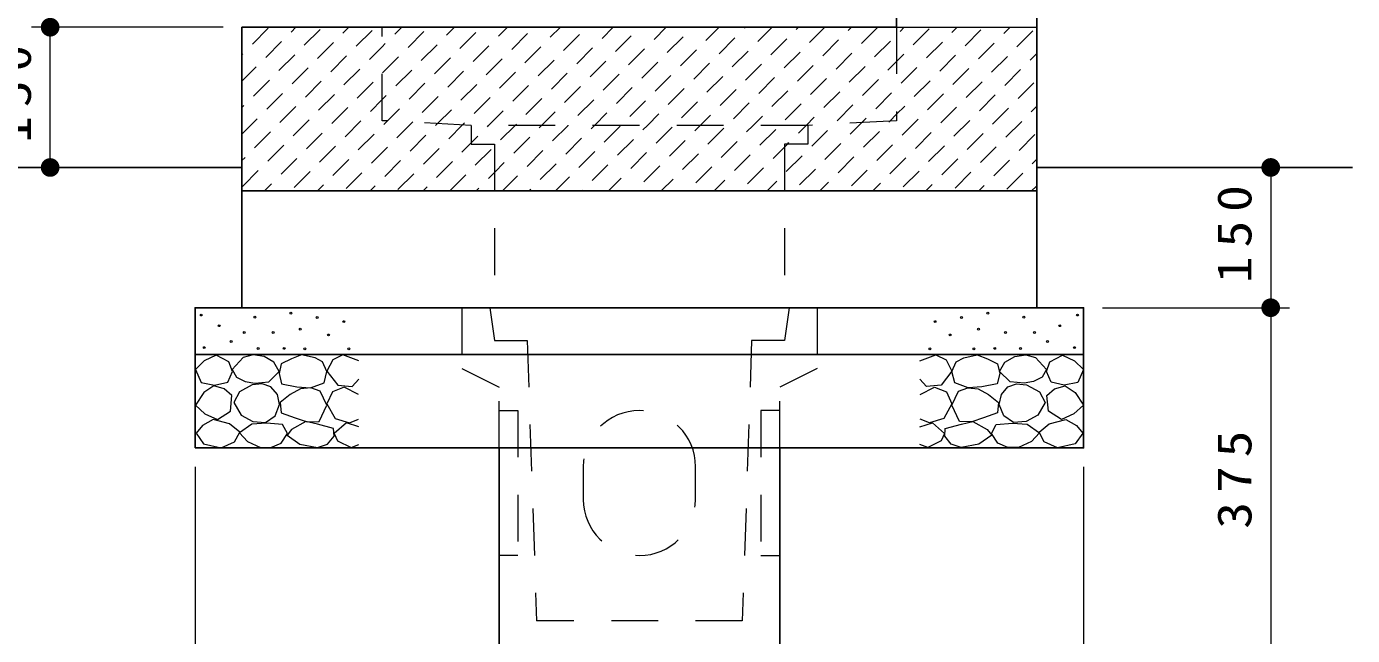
# Model space of a CAD drawing. Units: millimetres on the paper, scale 1:20. Extents: x -385 to 0, y -12 to 267.
# Drawn here: x -193 to -122.2, y 78.7 to 111.3 of the extents above; entities that cross this region are included whole.
import ezdxf

# ---------------------------------------------------------------- set-up
doc = ezdxf.new("R2010")
doc.units = ezdxf.units.MM
doc.linetypes.add('USER1', pattern=[4.5, 2.5, -2])
doc.layers.add('1_20', color=7, linetype='Continuous', lineweight=13)
doc.styles.add('ＭＳ ゴシック', font='')
doc.styles.get('ＭＳ ゴシック').set_extended_font_data('MS Gothic')

# ---------------------------------------------------------------- blocks, each defined once
blk = doc.blocks.new('filled_dot')
at = {"color": 0, "linetype": 'Continuous', "lineweight": -2, "const_width": 1.25}
blk.add_lwpolyline([(-0.625, 0, 1), (0.625, 0, 1)], format="xyb", close=True, dxfattribs=at)

msp = doc.modelspace()

# ---------------------------------------------------------------- linework, layer by layer
at = {"layer": '1_20', "lineweight": 25}
for p, q in [((-146.526, 111.272), (-146.526, 166.272)), ((-139.026, 166.272), (-139.026, 103.772)), ((-181.526, 103.772), (-181.526, 111.272)), ((-181.526, 111.272), (-146.526, 111.272)), ((-181.526, 103.772), (-200.251, 103.772)), ((-122.155, 103.772), (-139.026, 103.772)), ((-139.026, 102.522), (-181.526, 102.522))]:
    msp.add_line(p, q, dxfattribs=at)
at = {"layer": '1_20'}
for p, q in [((-182.526, 111.272), (-192.776, 111.272)), ((-191.776, 103.772), (-191.776, 111.272)), ((-181.526, 111.216), (-181.471, 111.272)), ((-180.963, 110.365), (-180.114, 111.214)), ((-178.898, 111.016), (-178.642, 111.272)), ((-178.191, 110.309), (-177.342, 111.157)), ((-176.126, 110.959), (-175.814, 111.272)), ((-175.419, 110.252), (-174.571, 111.101)), ((-173.354, 110.903), (-172.985, 111.272)), ((-172.647, 110.196), (-171.799, 111.044)), ((-170.582, 110.846), (-170.157, 111.272)), ((-169.875, 110.139), (-169.027, 110.987)), ((-167.811, 110.789), (-167.329, 111.272)), ((-167.103, 110.082), (-166.255, 110.931)), ((-165.039, 110.733), (-164.5, 111.272)), ((-164.332, 110.026), (-163.483, 110.874)), ((-162.267, 110.676), (-161.672, 111.272)), ((-161.56, 109.969), (-160.711, 110.818)), ((-159.495, 110.62), (-158.843, 111.272)), ((-158.788, 109.913), (-157.939, 110.761)), ((-157.43, 111.27), (-157.429, 111.272)), ((-156.723, 110.563), (-156.015, 111.272)), ((-156.016, 109.856), (-155.168, 110.705)), ((-154.658, 111.214), (-154.601, 111.272)), ((-153.951, 110.507), (-153.186, 111.272)), ((-153.244, 109.8), (-152.396, 110.648)), ((-151.887, 111.157), (-151.772, 111.272)), ((-151.179, 110.45), (-150.358, 111.272)), ((-150.472, 109.743), (-149.624, 110.591)), ((-149.115, 111.101), (-148.944, 111.272)), ((-148.408, 110.394), (-147.559, 111.242)), ((-146.343, 111.044), (-146.115, 111.272)), ((-145.636, 110.337), (-144.787, 111.185)), ((-143.571, 110.987), (-143.287, 111.272)), ((-142.864, 110.28), (-142.015, 111.129)), ((-140.799, 110.931), (-140.458, 111.272)), ((-140.092, 110.224), (-139.243, 111.072)), ((-180.256, 109.658), (-179.407, 110.507)), ((-177.484, 109.602), (-176.635, 110.45)), ((-174.712, 109.545), (-174.026, 110.231)), ((-174.026, 110.231), (-173.863, 110.394)), ((-171.94, 109.488), (-171.092, 110.337)), ((-169.168, 109.432), (-168.32, 110.28)), ((-166.396, 109.375), (-165.548, 110.224)), ((-163.625, 109.319), (-162.776, 110.167)), ((-160.853, 109.262), (-160.004, 110.111)), ((-158.081, 109.206), (-157.232, 110.054)), ((-155.309, 109.149), (-154.46, 109.998)), ((-152.537, 109.092), (-151.689, 109.941)), ((-149.765, 109.036), (-148.917, 109.884)), ((-147.7, 109.686), (-146.852, 110.535)), ((-144.929, 109.63), (-144.08, 110.478)), ((-142.157, 109.573), (-141.308, 110.422)), ((-139.385, 109.517), (-139.026, 109.875)), ((-181.526, 109.802), (-181.472, 109.856)), ((-179.549, 108.951), (-178.7, 109.8)), ((-176.777, 108.894), (-175.928, 109.743)), ((-174.005, 108.838), (-173.156, 109.686)), ((-171.233, 108.781), (-170.384, 109.63)), ((-168.461, 108.725), (-167.613, 109.573)), ((-165.689, 108.668), (-164.841, 109.517)), ((-162.917, 108.612), (-162.069, 109.46)), ((-160.146, 108.555), (-159.297, 109.404)), ((-157.374, 108.498), (-156.525, 109.347)), ((-154.602, 108.442), (-153.753, 109.29)), ((-151.83, 108.385), (-150.981, 109.234)), ((-149.058, 108.329), (-148.21, 109.177)), ((-146.993, 108.979), (-146.526, 109.446)), ((-146.526, 109.446), (-146.145, 109.828)), ((-144.221, 108.923), (-143.373, 109.771)), ((-141.45, 108.866), (-140.601, 109.715)), ((-181.526, 108.388), (-180.765, 109.149)), ((-178.841, 108.244), (-177.993, 109.092)), ((-176.07, 108.187), (-175.221, 109.036)), ((-173.298, 108.131), (-172.449, 108.979)), ((-170.526, 108.074), (-169.677, 108.923)), ((-167.754, 108.018), (-166.905, 108.866)), ((-164.982, 107.961), (-164.134, 108.81)), ((-162.21, 107.904), (-161.362, 108.753)), ((-159.438, 107.848), (-158.59, 108.696)), ((-156.667, 107.791), (-155.818, 108.64)), ((-153.895, 107.735), (-153.046, 108.583)), ((-151.123, 107.678), (-150.274, 108.527)), ((-148.351, 107.622), (-147.502, 108.47)), ((-146.286, 108.272), (-145.438, 109.121)), ((-143.514, 108.216), (-142.666, 109.064)), ((-140.743, 108.159), (-139.894, 109.008)), ((-180.906, 107.593), (-180.058, 108.442)), ((-178.134, 107.537), (-177.286, 108.385)), ((-175.362, 107.48), (-174.514, 108.329)), ((-172.591, 107.424), (-171.742, 108.272)), ((-169.819, 107.367), (-168.97, 108.216)), ((-167.047, 107.311), (-166.198, 108.159)), ((-164.275, 107.254), (-163.427, 108.102)), ((-161.503, 107.197), (-160.655, 108.046)), ((-158.731, 107.141), (-157.883, 107.989)), ((-155.959, 107.084), (-155.111, 107.933)), ((-153.188, 107.028), (-152.339, 107.876)), ((-150.416, 106.971), (-149.567, 107.82)), ((-147.644, 106.915), (-146.795, 107.763)), ((-145.579, 107.565), (-144.731, 108.414)), ((-142.807, 107.509), (-141.959, 108.357)), ((-140.035, 107.452), (-139.187, 108.3)), ((-181.526, 106.973), (-181.415, 107.084)), ((-180.199, 106.886), (-179.351, 107.735)), ((-177.427, 106.83), (-176.579, 107.678)), ((-174.655, 106.773), (-174.026, 107.402)), ((-174.026, 107.402), (-173.807, 107.622)), ((-171.884, 106.717), (-171.035, 107.565)), ((-169.112, 106.66), (-168.263, 107.509)), ((-166.34, 106.603), (-165.491, 107.452)), ((-163.568, 106.547), (-162.719, 107.395)), ((-160.796, 106.49), (-159.948, 107.339)), ((-158.024, 106.434), (-157.176, 107.282)), ((-155.252, 106.377), (-154.404, 107.226)), ((-152.481, 106.321), (-151.632, 107.169)), ((-149.709, 106.264), (-148.86, 107.113)), ((-146.526, 106.618), (-146.088, 107.056)), ((-144.872, 106.858), (-144.024, 107.707)), ((-142.1, 106.801), (-141.252, 107.65)), ((-139.328, 106.745), (-139.026, 107.047)), ((-181.526, 105.559), (-180.708, 106.377)), ((-179.492, 106.179), (-178.643, 107.028)), ((-176.72, 106.123), (-175.872, 106.971)), ((-173.757, 106.257), (-173.1, 106.915)), ((-171.07, 106.116), (-170.328, 106.858)), ((-168.336, 106.022), (-167.556, 106.801)), ((-165.507, 106.022), (-164.784, 106.745)), ((-162.679, 106.022), (-162.012, 106.688)), ((-159.851, 106.022), (-159.24, 106.632)), ((-157.022, 106.022), (-156.469, 106.575)), ((-154.194, 106.022), (-153.697, 106.519)), ((-151.365, 106.022), (-150.925, 106.462)), ((-148.385, 106.174), (-148.153, 106.405)), ((-146.892, 106.252), (-146.526, 106.618)), ((-146.23, 105.5), (-145.381, 106.349)), ((-144.165, 106.151), (-143.316, 106.999)), ((-141.393, 106.094), (-140.545, 106.943)), ((-180.85, 104.822), (-180.001, 105.67)), ((-178.785, 105.472), (-177.936, 106.321)), ((-176.013, 105.415), (-175.164, 106.264)), ((-173.948, 106.066), (-173.757, 106.257)), ((-173.241, 105.359), (-172.413, 106.187)), ((-172.413, 106.187), (-172.393, 106.207)), ((-171.176, 106.009), (-171.07, 106.116)), ((-170.469, 105.302), (-169.726, 106.045)), ((-169.726, 106.045), (-169.621, 106.151)), ((-168.405, 105.953), (-168.336, 106.022)), ((-167.697, 105.246), (-166.922, 106.022)), ((-166.922, 106.022), (-166.849, 106.094)), ((-165.633, 105.896), (-165.507, 106.022)), ((-164.926, 105.189), (-164.093, 106.022)), ((-164.093, 106.022), (-164.077, 106.038)), ((-162.861, 105.84), (-162.679, 106.022)), ((-162.154, 105.133), (-161.305, 105.981)), ((-160.089, 105.783), (-159.851, 106.022)), ((-159.382, 105.076), (-158.533, 105.925)), ((-157.317, 105.727), (-157.022, 106.022)), ((-156.61, 105.019), (-155.761, 105.868)), ((-154.545, 105.67), (-154.194, 106.022)), ((-153.838, 104.963), (-152.99, 105.811)), ((-151.773, 105.613), (-151.365, 106.022)), ((-151.066, 104.906), (-150.218, 105.755)), ((-149.002, 105.557), (-148.385, 106.174)), ((-148.294, 104.85), (-147.446, 105.698)), ((-146.937, 106.207), (-146.892, 106.252)), ((-145.523, 104.793), (-144.674, 105.642)), ((-143.458, 105.444), (-142.609, 106.292)), ((-140.686, 105.387), (-139.837, 106.236)), ((-180.143, 104.114), (-179.294, 104.963)), ((-178.078, 104.765), (-177.229, 105.613)), ((-175.306, 104.708), (-174.457, 105.557)), ((-172.534, 104.652), (-171.686, 105.5)), ((-169.762, 104.595), (-169.276, 105.081)), ((-169.276, 105.081), (-168.914, 105.444)), ((-166.99, 104.539), (-166.142, 105.387)), ((-164.218, 104.482), (-163.37, 105.331)), ((-161.447, 104.426), (-160.598, 105.274)), ((-158.675, 104.369), (-157.826, 105.217)), ((-155.903, 104.312), (-155.054, 105.161)), ((-152.526, 104.861), (-152.365, 105.022)), ((-152.365, 105.022), (-152.283, 105.104)), ((-150.359, 104.199), (-149.511, 105.048)), ((-147.587, 104.143), (-146.739, 104.991)), ((-144.815, 104.086), (-143.967, 104.935)), ((-142.751, 104.737), (-141.902, 105.585)), ((-139.979, 104.68), (-139.13, 105.529)), ((-181.526, 104.145), (-181.359, 104.312)), ((-179.435, 103.407), (-178.587, 104.256)), ((-177.371, 104.058), (-176.522, 104.906)), ((-174.599, 104.001), (-173.75, 104.85)), ((-171.827, 103.945), (-170.978, 104.793)), ((-169.055, 103.888), (-168.207, 104.737)), ((-166.283, 103.832), (-165.435, 104.68)), ((-163.511, 103.775), (-162.663, 104.624)), ((-160.74, 103.718), (-159.891, 104.567)), ((-157.968, 103.662), (-157.119, 104.51)), ((-155.196, 103.605), (-154.347, 104.454)), ((-153.131, 104.256), (-152.526, 104.861)), ((-152.424, 103.549), (-151.575, 104.397)), ((-149.652, 103.492), (-148.804, 104.341)), ((-146.88, 103.436), (-146.032, 104.284)), ((-144.108, 103.379), (-143.26, 104.228)), ((-142.044, 104.03), (-141.195, 104.878)), ((-139.272, 103.973), (-139.026, 104.219)), ((-189.724, 103.772), (-192.776, 103.772)), ((-181.5, 102.757), (-180.652, 103.605)), ((-178.728, 102.7), (-177.88, 103.549)), ((-176.664, 103.351), (-175.815, 104.199)), ((-173.892, 103.294), (-173.043, 104.143)), ((-171.12, 103.238), (-170.271, 104.086)), ((-168.348, 103.181), (-168.026, 103.503)), ((-168.026, 103.503), (-167.499, 104.03)), ((-165.576, 103.124), (-164.728, 103.973)), ((-162.804, 103.068), (-161.956, 103.916)), ((-160.032, 103.011), (-159.184, 103.86)), ((-157.261, 102.955), (-156.412, 103.803)), ((-154.489, 102.898), (-153.64, 103.747)), ((-151.717, 102.842), (-150.868, 103.69)), ((-148.945, 102.785), (-148.096, 103.634)), ((-146.173, 102.728), (-145.325, 103.577)), ((-143.401, 102.672), (-142.553, 103.52)), ((-141.337, 103.322), (-140.488, 104.171)), ((-126.526, 103.772), (-126.526, 96.272)), ((-180.321, 102.522), (-179.945, 102.898)), ((-177.493, 102.522), (-177.173, 102.842)), ((-175.956, 102.644), (-175.108, 103.492)), ((-173.185, 102.587), (-172.336, 103.436)), ((-170.413, 102.53), (-169.564, 103.379)), ((-167.593, 102.522), (-166.792, 103.322)), ((-164.765, 102.522), (-164.02, 103.266)), ((-161.936, 102.522), (-161.249, 103.209)), ((-159.108, 102.522), (-158.477, 103.153)), ((-156.28, 102.522), (-155.705, 103.096)), ((-153.451, 102.522), (-152.933, 103.04)), ((-150.623, 102.522), (-150.161, 102.983)), ((-147.794, 102.522), (-147.389, 102.926)), ((-144.966, 102.522), (-144.617, 102.87)), ((-142.137, 102.522), (-141.846, 102.813)), ((-140.629, 102.615), (-139.781, 103.464)), ((-174.664, 102.522), (-174.401, 102.785)), ((-171.836, 102.522), (-171.629, 102.728)), ((-169.007, 102.522), (-168.857, 102.672)), ((-166.179, 102.522), (-166.085, 102.615)), ((-163.351, 102.522), (-163.313, 102.559)), ((-139.309, 102.522), (-139.074, 102.757)), ((-184.026, 96.272), (-184.026, 88.772)), ((-136.526, 96.272), (-136.526, 88.772)), ((-135.526, 96.272), (-125.526, 96.272)), ((-135.526, 96.272), (-125.526, 96.272)), ((-126.526, 96.272), (-126.526, 77.522)), ((-184.026, 87.772), (-184.026, 39.022)), ((-136.526, 87.772), (-136.526, 39.022))]:
    msp.add_line(p, q, dxfattribs=at)
at = {"layer": '1_20', "color": 253, "linetype": 'USER1'}
for p, q in [((-174.026, 106.272), (-174.026, 111.272)), ((-146.526, 111.272), (-146.526, 106.272)), ((-169.276, 106.022), (-174.026, 106.272)), ((-169.276, 106.022), (-169.276, 105.022)), ((-151.276, 106.022), (-169.276, 106.022)), ((-146.526, 106.272), (-151.276, 106.022)), ((-151.276, 106.022), (-151.276, 105.022)), ((-169.276, 105.022), (-168.026, 105.022)), ((-168.026, 105.022), (-168.026, 103.772)), ((-151.276, 105.022), (-152.526, 105.022)), ((-152.526, 105.022), (-152.526, 103.772)), ((-168.026, 96.272), (-170.151, 96.272)), ((-150.401, 96.272), (-152.526, 96.272))]:
    msp.add_line(p, q, dxfattribs=at)
at = {"layer": '1_20', "color": 253}
msp.add_line((-146.526, 111.272), (-139.026, 111.272), dxfattribs=at)
at = {"layer": '1_20', "color": 253, "lineweight": 25}
for p, q in [((-181.526, 103.772), (-181.526, 96.272)), ((-139.026, 103.772), (-139.026, 96.272)), ((-136.526, 93.772), (-184.026, 93.772))]:
    msp.add_line(p, q, dxfattribs=at)
at = {"layer": '1_20', "color": 1, "linetype": 'USER1'}
for p, q in [((-169.776, 96.272), (-169.776, 93.022)), ((-169.776, 96.272), (-150.776, 96.272)), ((-168.276, 96.272), (-168.026, 94.522)), ((-152.276, 96.272), (-152.526, 94.522)), ((-150.776, 96.272), (-150.776, 93.022)), ((-168.026, 94.522), (-166.276, 94.522)), ((-166.276, 94.522), (-165.776, 79.522)), ((-154.276, 94.522), (-154.776, 79.522)), ((-152.526, 94.522), (-154.276, 94.522)), ((-169.776, 93.022), (-167.776, 92.022)), ((-150.776, 93.022), (-152.776, 92.022)), ((-167.776, 88.772), (-167.776, 92.022)), ((-152.776, 88.772), (-152.776, 92.022)), ((-167.776, 90.772), (-166.776, 90.772)), ((-166.776, 90.772), (-166.776, 83.022)), ((-152.776, 90.772), (-153.776, 90.772)), ((-153.776, 90.772), (-153.776, 83.022)), ((-163.276, 87.772), (-163.276, 86.022)), ((-157.276, 86.022), (-157.276, 87.772)), ((-166.776, 83.022), (-167.776, 83.022)), ((-153.776, 83.022), (-152.776, 83.022)), ((-154.776, 79.522), (-165.776, 79.522))]:
    msp.add_line(p, q, dxfattribs=at)
at = {"layer": '1_20', "color": 20, "lineweight": 25}
for p, q in [((-167.776, 77.522), (-167.776, 88.772)), ((-152.776, 77.522), (-152.776, 88.772))]:
    msp.add_line(p, q, dxfattribs=at)
at = {"layer": '1_20', "color": 253, "linetype": 'USER1'}
for points in [[(-169.276, 106.022), (-169.276, 105.022), (-168.026, 105.022), (-168.026, 96.272)], [(-151.276, 106.022), (-151.276, 105.022), (-152.526, 105.022), (-152.526, 96.272)]]:
    msp.add_lwpolyline(points, dxfattribs=at)
at = {"layer": '1_20', "color": 253, "lineweight": 25}
msp.add_lwpolyline([(-184.026, 88.772), (-136.526, 88.772), (-136.526, 96.272), (-184.026, 96.272)], close=True, dxfattribs=at)
at = {"layer": '1_20'}
for points in [[(-182.904, 93.742), (-183.537, 93.441), (-184.013, 92.965), (-183.712, 92.268), (-182.983, 92.126), (-182.286, 92.284), (-182.032, 92.87), (-182.223, 93.377)], [(-180.933, 93.746), (-181.46, 93.611), (-182.041, 92.976), (-181.811, 92.557), (-181.354, 92.32), (-180.838, 92.246), (-180.095, 92.314), (-179.527, 92.854), (-179.811, 93.354), (-180.344, 93.665)], [(-178.342, 93.757), (-178.879, 93.533), (-179.425, 93.264), (-179.541, 92.763), (-179.407, 92.199), (-178.583, 92.038), (-177.858, 91.993), (-177.133, 92.253), (-176.981, 92.862), (-177.214, 93.372), (-177.617, 93.595)], [(-142.211, 93.757), (-141.674, 93.533), (-141.128, 93.264), (-141.011, 92.763), (-141.146, 92.199), (-141.969, 92.038), (-142.694, 91.993), (-143.419, 92.253), (-143.571, 92.862), (-143.338, 93.372), (-142.936, 93.595)], [(-139.62, 93.746), (-139.093, 93.611), (-138.512, 92.976), (-138.741, 92.557), (-139.199, 92.32), (-139.714, 92.246), (-140.458, 92.314), (-141.025, 92.854), (-140.742, 93.354), (-140.208, 93.665)], [(-137.649, 93.742), (-137.015, 93.441), (-136.54, 92.965), (-136.841, 92.268), (-137.569, 92.126), (-138.266, 92.284), (-138.52, 92.87), (-138.33, 93.377)], [(-181.568, 90.53), (-180.946, 90.185), (-180.27, 90.138), (-179.757, 90.499), (-179.513, 91.097), (-179.625, 91.635), (-179.973, 92.043), (-180.439, 92.208), (-180.973, 92.151), (-181.663, 91.783), (-181.96, 91.205)], [(-138.985, 90.53), (-139.606, 90.185), (-140.282, 90.138), (-140.795, 90.499), (-141.039, 91.097), (-140.927, 91.635), (-140.579, 92.043), (-140.113, 92.208), (-139.579, 92.151), (-138.889, 91.783), (-138.593, 91.205)], [(-183.03, 92.094), (-183.569, 91.746), (-184.013, 91.064), (-183.506, 90.605), (-182.84, 90.288), (-182.143, 90.732), (-182.064, 91.571), (-182.472, 91.934)], [(-178.392, 91.926), (-178.946, 91.628), (-179.473, 91.209), (-179.419, 90.655), (-178.676, 90.385), (-178.04, 90.169), (-177.392, 90.196), (-176.986, 91.061), (-177.338, 91.818), (-177.841, 91.982)], [(-142.161, 91.926), (-141.606, 91.628), (-141.079, 91.209), (-141.133, 90.655), (-141.877, 90.385), (-142.512, 90.169), (-143.161, 90.196), (-143.566, 91.061), (-143.215, 91.818), (-142.711, 91.982)], [(-137.522, 92.094), (-136.983, 91.746), (-136.54, 91.064), (-137.047, 90.605), (-137.712, 90.288), (-138.409, 90.732), (-138.488, 91.571), (-138.08, 91.934)], [(-183.071, 90.297), (-183.64, 89.978), (-183.978, 89.556), (-183.575, 88.99), (-182.632, 88.787), (-181.916, 89.106), (-181.643, 89.611), (-182.182, 90.066)], [(-180.216, 90.09), (-181, 90.05), (-181.662, 89.577), (-181.23, 89.117), (-180.541, 88.806), (-179.976, 88.798), (-179.432, 89.023), (-179.095, 89.55), (-179.351, 90.036)], [(-178.101, 90.182), (-178.871, 89.763), (-179.115, 89.466), (-178.425, 88.979), (-177.479, 88.79), (-176.95, 88.974), (-176.601, 89.398), (-176.628, 89.817), (-177.493, 90.047)], [(-142.451, 90.182), (-141.681, 89.763), (-141.438, 89.466), (-142.127, 88.979), (-143.073, 88.79), (-143.603, 88.974), (-143.952, 89.398), (-143.925, 89.817), (-143.06, 90.047)], [(-140.336, 90.09), (-139.552, 90.05), (-138.89, 89.577), (-139.322, 89.117), (-140.012, 88.806), (-140.577, 88.798), (-141.12, 89.023), (-141.458, 89.55), (-141.201, 90.036)], [(-137.481, 90.297), (-136.912, 89.978), (-136.574, 89.556), (-136.978, 88.99), (-137.92, 88.787), (-138.636, 89.106), (-138.909, 89.611), (-138.37, 90.066)]]:
    msp.add_lwpolyline(points, close=True, dxfattribs=at)
for points in [[(-175.276, 93.436), (-176.132, 93.753), (-176.67, 93.484), (-176.987, 92.882), (-176.401, 92.122), (-175.625, 92.058), (-175.276, 92.454)], [(-145.276, 93.436), (-144.421, 93.753), (-143.882, 93.484), (-143.565, 92.882), (-144.151, 92.122), (-144.928, 92.058), (-145.276, 92.454)], [(-175.292, 91.63), (-176.052, 92.027), (-176.686, 91.773), (-176.987, 91.124), (-176.544, 90.347), (-175.783, 90.11), (-175.292, 90.316)], [(-145.26, 91.63), (-144.5, 92.027), (-143.866, 91.773), (-143.565, 91.124), (-144.009, 90.347), (-144.769, 90.11), (-145.26, 90.316)], [(-175.276, 89.904), (-175.942, 90.11), (-176.591, 89.555), (-176.417, 89.159), (-175.688, 88.795), (-175.276, 88.953)], [(-145.276, 89.904), (-144.611, 90.11), (-143.961, 89.555), (-144.136, 89.159), (-144.864, 88.795), (-145.276, 88.953)]]:
    msp.add_lwpolyline(points, dxfattribs=at)
for centre in [(-183.696, 95.88), (-180.828, 95.769), (-178.905, 95.976), (-177.5, 95.746), (-143.053, 95.746), (-141.647, 95.976), (-139.724, 95.769), (-136.856, 95.88), (-182.745, 95.31), (-181.399, 94.946), (-179.851, 94.949), (-178.405, 95.125), (-176.081, 95.53), (-144.472, 95.53), (-142.147, 95.125), (-140.701, 94.949), (-139.154, 94.946), (-137.807, 95.31), (-182.096, 94.47), (-176.892, 94.814), (-143.661, 94.814), (-138.457, 94.47), (-183.537, 94.138), (-180.654, 94.09), (-179.27, 94.098), (-178.162, 94.071), (-175.81, 94.071), (-144.742, 94.071), (-142.39, 94.071), (-141.282, 94.098), (-139.898, 94.09), (-137.015, 94.138)]:
    msp.add_circle(centre, 0.05, dxfattribs=at)
at = {"layer": '1_20', "color": 1, "linetype": 'USER1'}
for centre, start, end in [((-160.276, 87.772), 0, 180), ((-160.276, 86.022), 180, 0)]:
    msp.add_arc(centre, 3, start, end, dxfattribs=at)

# ---------------------------------------------------------------- block references
at = {"layer": '1_20', "xscale": 0.4, "yscale": 0.4}
for p, rotation in [((-191.776, 111.272), 270), ((-191.776, 103.772), 90), ((-126.526, 103.772), 270), ((-126.526, 96.272), 90), ((-126.526, 96.272), 270)]:
    msp.add_blockref('filled_dot', p, dxfattribs=dict(at, rotation=rotation))

# ---------------------------------------------------------------- texts
at = {"layer": '1_20', "char_height": 1.833, "attachment_point": 8, "rotation": 90, "style": 'ＭＳ ゴシック'}
for s, insert in [('\\T1.33;\\W1.15;150', (-192.776, 107.943)), ('\\T1.33;\\W1.15;150', (-127.526, 100.443)), ('\\T1.33;\\W1.15;375', (-127.526, 87.313))]:
    msp.add_mtext(s, dxfattribs=dict(at, insert=insert))

doc.saveas('drawing.dxf')
